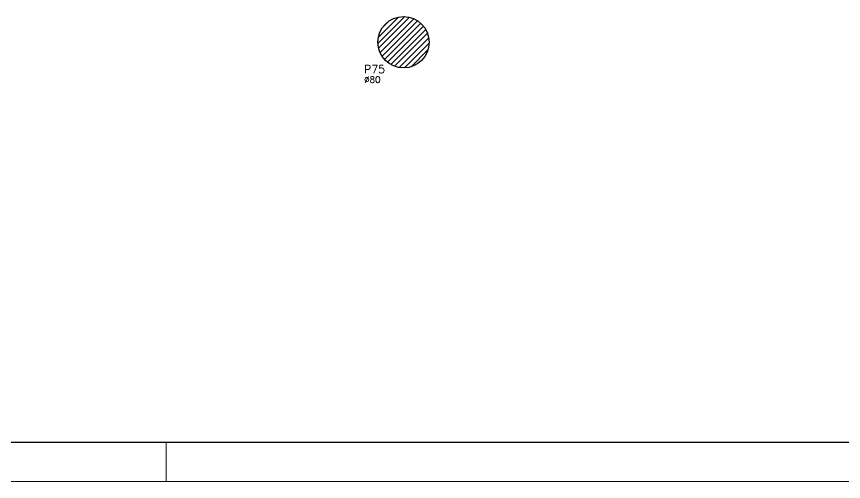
# Model space of a CAD drawing. Extents: x 1860 to 8661, y -614 to 3008.
# Drawn here: x 3917 to 5207, y -614 to 111 of the extents above; entities that cross this region are included whole.
import ezdxf

# ---------------------------------------------------------------- set-up
doc = ezdxf.new("R2010")
doc.units = 0
for name, color, linetype in [('242', 12, 'Continuous'), ('F-PILARES-DIM', 172, 'Continuous'), ('F-PILARES-HACH', 174, 'Continuous'), ('F-PILARES-NOME', 170, 'Continuous'), ('F-PILARES-S', 170, 'Continuous')]:
    doc.layers.add(name, color=color, linetype=linetype)
doc.layers.add('FOLHA', color=255, linetype='Continuous', lineweight=5)
doc.styles.add('MCP', font='romans.shx')

msp = doc.modelspace()

# ---------------------------------------------------------------- hatches: boundary and pattern name
at = {"layer": 'F-PILARES-HACH', "linetype": 'Continuous'}
h = msp.add_hatch(dxfattribs=at)
h.set_pattern_fill('ANSI31', color=256, scale=50)
h.set_pattern_definition([(45, (3915.0974, 555.858), (-4.419417, 4.419417), [])])
edge = h.paths.add_edge_path()
edge.add_arc((4520.6, 71.36), 40, 0, 360)

# ---------------------------------------------------------------- linework, layer by layer
at = {"color": 30}
msp.add_line((8600.49, -552.63), (2012.11, -552.63), dxfattribs=at)
at = {"layer": '242', "linetype": 'Continuous'}
msp.add_line((4520.6, 71.36), (4520.6, 71.36), dxfattribs=at)
at = {"layer": 'F-PILARES-S', "linetype": 'Continuous'}
msp.add_circle((4520.6, 71.36), 40, dxfattribs=at)
at = {"layer": 'FOLHA'}
for p, q in [((4150.13, -552.63), (4150.13, -613.6)), ((8661.45, -613.6), (1859.7, -613.6))]:
    msp.add_line(p, q, dxfattribs=at)

# ---------------------------------------------------------------- texts
at = {"layer": 'F-PILARES-DIM', "linetype": 'Continuous', "style": 'MCP'}
msp.add_text('%%c80', height=10, dxfattribs=at).set_placement((4459.06, 8.04))
at = {"layer": 'F-PILARES-NOME', "linetype": 'Continuous', "style": 'MCP'}
msp.add_text('P75', height=12.5, dxfattribs=at).set_placement((4459.06, 23.04))

doc.saveas('drawing.dxf')
